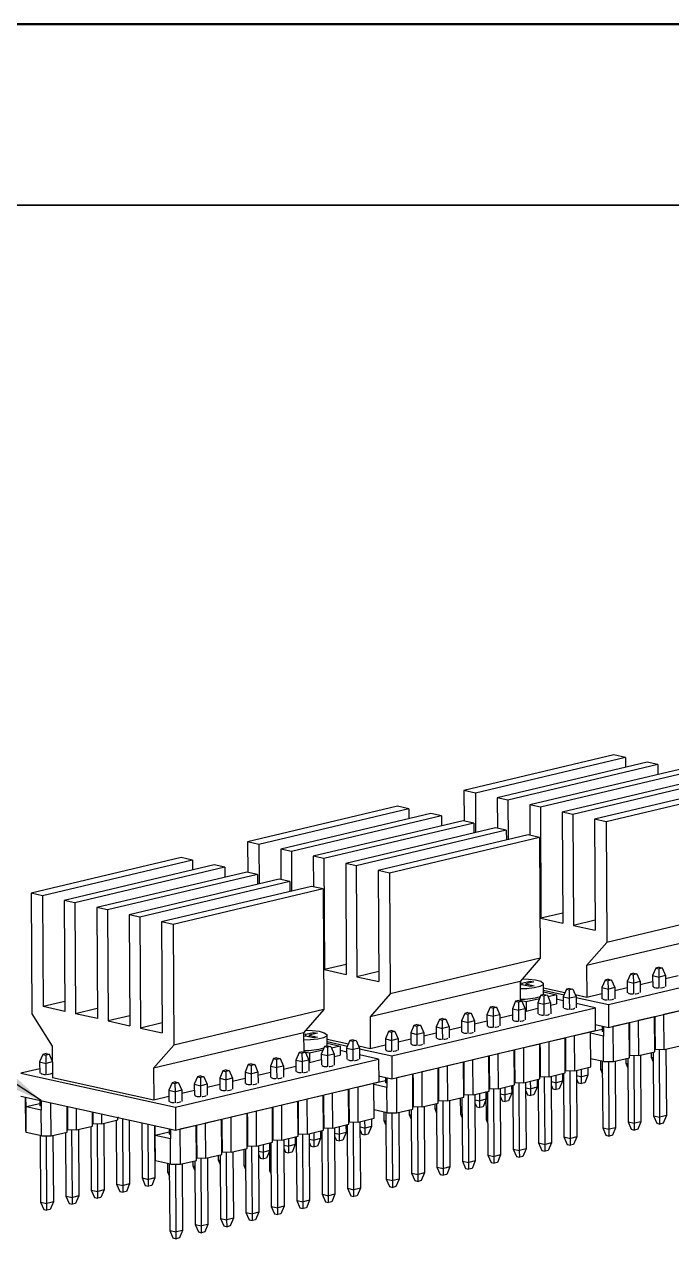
# Model space of a CAD drawing. Header units: millimetres. Extents: x 0 to 279, y 0 to 216.
# Drawn here: x 62.31 to 85.04, y 173.26 to 215.9 of the extents above; entities that cross this region are included whole.
import ezdxf

# ---------------------------------------------------------------- set-up
doc = ezdxf.new("R2010")
doc.units = ezdxf.units.MM
doc.layers.add('PAGE_BORDER', color=7, linetype='Continuous')
doc.layers.add('TITLE_BLOCK_BORDER', color=7, linetype='Continuous')
doc.dimstyles.new('SLDDIMSTYLE1', dxfattribs={"dimtxt": 0.18, "dimasz": 3.302, "dimexe": 0, "dimexo": 0.0625, "dimgap": 0, "dimtad": 0, "dimtih": 1, "dimtoh": 1, "dimdec": 0, "dimrnd": 1e-09, "dimzin": 0, "dimdsep": 46, "dimtxsty": 'Standard', "dimsah": 1, "dimcen": 0.09, "dimadec": 0, "dimazin": 0, "dimtfac": 3.302, "dimtdec": 0, "dimtofl": 0, "dimtmove": 0, "dimatfit": 3, "dimfxl": 1, "dimfrac": 2, "dimtolj": 1, "dimtzin": 0, "dimarcsym": 0})

msp = doc.modelspace()

# ---------------------------------------------------------------- linework, layer by layer
at = {"color": 7, "linetype": 'Continuous', "lineweight": 50}
msp.add_line((0, 215.9), (279.4, 215.9), dxfattribs=at)
at = {"color": 7, "linetype": 'Continuous', "lineweight": 25}
for p, q in [((83.012, 190.243), (77.747, 188.994)), ((83.412, 190.155), (83.012, 190.243)), ((83.412, 190.155), (78.148, 188.906)), ((84.178, 189.987), (78.913, 188.738)), ((84.552, 189.905), (79.287, 188.656)), ((83.412, 190.155), (83.414, 189.806)), ((84.552, 189.905), (84.178, 189.987)), ((84.552, 189.905), (84.554, 189.556)), ((85.317, 189.737), (80.053, 188.488)), ((85.691, 189.655), (80.427, 188.406)), ((86.457, 189.486), (81.192, 188.238)), ((86.831, 189.404), (81.566, 188.155)), ((77.747, 188.994), (77.753, 187.927)), ((78.148, 188.906), (77.747, 188.994)), ((78.148, 188.906), (78.156, 187.517)), ((87.596, 189.236), (82.332, 187.987)), ((87.997, 189.148), (82.732, 187.899)), ((78.913, 188.738), (78.919, 187.67)), ((79.287, 188.656), (78.913, 188.738)), ((79.287, 188.656), (79.295, 187.267)), ((80.053, 188.488), (80.059, 187.42)), ((80.427, 188.406), (80.053, 188.488)), ((75.413, 188.441), (70.148, 187.192)), ((75.814, 188.353), (70.549, 187.104)), ((76.579, 188.185), (71.314, 186.936)), ((76.953, 188.102), (71.688, 186.854)), ((75.814, 188.353), (75.413, 188.441)), ((75.814, 188.353), (75.816, 188.003)), ((76.953, 188.102), (76.579, 188.185)), ((76.953, 188.102), (76.955, 187.753)), ((80.427, 188.406), (80.449, 184.512)), ((81.192, 188.238), (81.215, 184.343)), ((81.566, 188.155), (81.192, 188.238)), ((81.566, 188.155), (81.589, 184.261)), ((77.719, 187.934), (72.454, 186.685)), ((78.093, 187.852), (72.828, 186.603)), ((78.858, 187.684), (73.594, 186.435)), ((78.093, 187.852), (77.719, 187.934)), ((78.093, 187.852), (78.095, 187.503)), ((79.232, 187.602), (78.858, 187.684)), ((82.732, 187.899), (82.332, 187.987)), ((82.332, 187.987), (82.354, 184.093)), ((82.732, 187.899), (82.757, 183.664)), ((79.232, 187.602), (73.967, 186.353)), ((79.998, 187.434), (74.733, 186.185)), ((80.398, 187.346), (75.134, 186.097)), ((79.232, 187.602), (79.234, 187.252)), ((80.398, 187.346), (79.998, 187.434)), ((80.398, 187.346), (80.423, 183.111)), ((70.148, 187.192), (70.154, 186.124)), ((70.549, 187.104), (70.148, 187.192)), ((70.549, 187.104), (70.557, 185.715)), ((71.314, 186.936), (71.321, 185.868)), ((71.688, 186.854), (71.314, 186.936)), ((71.688, 186.854), (71.696, 185.464)), ((67.814, 186.638), (62.55, 185.389)), ((68.215, 186.55), (62.95, 185.301)), ((68.98, 186.382), (63.716, 185.133)), ((68.215, 186.55), (67.814, 186.638)), ((68.215, 186.55), (68.217, 186.201)), ((69.354, 186.3), (68.98, 186.382)), ((72.454, 186.685), (72.46, 185.618)), ((72.828, 186.603), (72.454, 186.685)), ((72.828, 186.603), (72.85, 182.709)), ((73.594, 186.435), (73.616, 182.541)), ((73.967, 186.353), (73.594, 186.435)), ((73.967, 186.353), (73.99, 182.459)), ((69.354, 186.3), (64.09, 185.051)), ((70.12, 186.132), (64.855, 184.883)), ((70.494, 186.05), (65.229, 184.801)), ((69.354, 186.3), (69.356, 185.951)), ((70.494, 186.05), (70.12, 186.132)), ((70.494, 186.05), (70.496, 185.7)), ((75.134, 186.097), (74.733, 186.185)), ((74.733, 186.185), (74.755, 182.291)), ((75.134, 186.097), (75.158, 181.862)), ((71.259, 185.881), (65.995, 184.633)), ((71.633, 185.799), (66.369, 184.55)), ((72.399, 185.631), (67.134, 184.382)), ((72.8, 185.543), (67.535, 184.294)), ((71.633, 185.799), (71.259, 185.881)), ((71.633, 185.799), (71.635, 185.45)), ((72.8, 185.543), (72.399, 185.631)), ((72.8, 185.543), (72.824, 181.308)), ((62.55, 185.389), (62.574, 181.154)), ((62.95, 185.301), (62.55, 185.389)), ((62.95, 185.301), (62.973, 181.407)), ((63.716, 185.133), (63.738, 181.239)), ((64.09, 185.051), (63.716, 185.133)), ((64.09, 185.051), (64.112, 181.157)), ((64.855, 184.883), (64.878, 180.989)), ((65.229, 184.801), (64.855, 184.883)), ((65.229, 184.801), (65.252, 180.907)), ((81.213, 184.693), (80.449, 184.512)), ((88.021, 184.913), (82.757, 183.664)), ((65.995, 184.633), (66.017, 180.738)), ((66.369, 184.55), (65.995, 184.633)), ((66.369, 184.55), (66.391, 180.656)), ((67.535, 184.294), (67.134, 184.382)), ((67.134, 184.382), (67.157, 180.488)), ((67.535, 184.294), (67.559, 180.059)), ((80.449, 184.512), (81.215, 184.343)), ((82.352, 184.442), (81.589, 184.261)), ((81.589, 184.261), (82.354, 184.093)), ((87.315, 184.096), (82.05, 182.847)), ((82.757, 183.664), (82.05, 182.847)), ((80.423, 183.111), (75.158, 181.862)), ((80.423, 183.111), (79.716, 182.294)), ((82.814, 181.481), (89.946, 183.173)), ((73.614, 182.89), (72.85, 182.709)), ((72.85, 182.709), (73.616, 182.541)), ((74.753, 182.64), (73.99, 182.459)), ((82.05, 182.847), (82.057, 181.728)), ((83.589, 182.552), (83.478, 182.285)), ((83.702, 182.579), (83.589, 182.552)), ((83.589, 182.552), (83.703, 182.527)), ((83.702, 182.579), (83.816, 182.554)), ((83.816, 182.554), (83.703, 182.527)), ((83.706, 182.235), (83.703, 182.527)), ((83.816, 182.554), (83.93, 182.289)), ((84.481, 182.763), (84.369, 182.497)), ((84.593, 182.79), (84.481, 182.763)), ((84.481, 182.763), (84.595, 182.738)), ((84.593, 182.79), (84.707, 182.765)), ((84.707, 182.765), (84.595, 182.738)), ((84.597, 182.447), (84.595, 182.738)), ((84.707, 182.765), (84.822, 182.5)), ((73.99, 182.459), (74.755, 182.291)), ((79.716, 182.294), (74.451, 181.045)), ((79.716, 182.294), (79.72, 181.611)), ((79.716, 182.251), (79.778, 182.237)), ((79.78, 182.176), (79.717, 182.161)), ((79.778, 182.237), (80.067, 182.306)), ((79.778, 182.237), (79.778, 182.175)), ((80.074, 182.111), (79.78, 182.176)), ((80.203, 182.276), (79.913, 182.207)), ((79.913, 182.207), (80.207, 182.143)), ((79.913, 182.207), (79.914, 182.146)), ((80.067, 182.306), (80.203, 182.276)), ((80.067, 182.306), (80.068, 182.244)), ((80.207, 182.143), (80.074, 182.111)), ((80.543, 181.852), (80.541, 182.211)), ((82.698, 182.34), (82.586, 182.074)), ((82.81, 182.367), (82.698, 182.34)), ((82.698, 182.34), (82.812, 182.315)), ((82.81, 182.367), (82.924, 182.342)), ((82.924, 182.342), (82.812, 182.315)), ((82.814, 182.024), (82.812, 182.315)), ((82.819, 180.677), (89.951, 182.369)), ((82.924, 182.342), (83.039, 182.077)), ((83.478, 182.285), (83.706, 182.235)), ((83.478, 182.285), (83.48, 181.894)), ((83.93, 182.289), (83.706, 182.235)), ((83.708, 181.844), (83.706, 182.235)), ((83.93, 182.289), (83.932, 181.898)), ((84.37, 182.277), (83.931, 182.172)), ((84.369, 182.497), (84.597, 182.447)), ((84.369, 182.497), (84.371, 182.106)), ((84.822, 182.5), (84.597, 182.447)), ((84.599, 182.056), (84.597, 182.447)), ((84.822, 182.5), (84.824, 182.109)), ((85.262, 182.488), (84.822, 182.384)), ((75.158, 181.862), (74.451, 181.045)), ((80.397, 181.684), (79.924, 181.572)), ((80.448, 181.807), (80.336, 181.54)), ((80.56, 181.833), (80.448, 181.807)), ((80.448, 181.807), (80.562, 181.782)), ((80.535, 181.827), (80.543, 181.852)), ((81.288, 181.896), (80.541, 182.061)), ((80.542, 181.98), (81.258, 181.823)), ((80.542, 181.925), (80.994, 181.826)), ((80.56, 181.833), (80.674, 181.808)), ((80.674, 181.808), (80.562, 181.782)), ((80.564, 181.49), (80.562, 181.782)), ((80.674, 181.808), (80.789, 181.543)), ((80.994, 181.826), (80.697, 181.755)), ((80.994, 181.826), (80.996, 181.504)), ((81.229, 181.616), (80.995, 181.667)), ((81.34, 182.018), (81.228, 181.752)), ((81.228, 181.752), (81.456, 181.702)), ((81.228, 181.752), (81.23, 181.361)), ((81.452, 182.045), (81.34, 182.018)), ((81.34, 182.018), (81.453, 181.993)), ((81.452, 182.045), (81.566, 182.02)), ((81.566, 182.02), (81.453, 181.993)), ((81.456, 181.702), (81.453, 181.993)), ((81.68, 181.755), (81.456, 181.702)), ((81.458, 181.311), (81.456, 181.702)), ((81.566, 182.02), (81.68, 181.755)), ((82.057, 181.728), (81.654, 181.816)), ((81.68, 181.755), (81.683, 181.364)), ((81.681, 181.73), (82.814, 181.481)), ((82.587, 181.854), (82.057, 181.728)), ((82.586, 182.074), (82.814, 182.024)), ((82.586, 182.074), (82.588, 181.683)), ((83.039, 182.077), (82.814, 182.024)), ((82.816, 181.633), (82.814, 182.024)), ((83.039, 182.077), (83.041, 181.686)), ((83.479, 182.065), (83.039, 181.961)), ((63.736, 181.588), (62.973, 181.407)), ((63.738, 181.239), (62.973, 181.407)), ((64.876, 181.338), (64.112, 181.157)), ((72.824, 181.308), (67.559, 180.059)), ((72.824, 181.308), (72.117, 180.491)), ((75.215, 179.679), (82.347, 181.37)), ((78.665, 181.384), (78.553, 181.117)), ((78.777, 181.41), (78.665, 181.384)), ((78.665, 181.384), (78.779, 181.359)), ((78.777, 181.41), (78.891, 181.385)), ((78.891, 181.385), (78.779, 181.359)), ((78.781, 181.067), (78.779, 181.359)), ((78.891, 181.385), (79.006, 181.121)), ((79.557, 181.595), (79.445, 181.329)), ((79.445, 181.329), (79.673, 181.279)), ((79.445, 181.329), (79.447, 180.938)), ((79.669, 181.622), (79.557, 181.595)), ((79.557, 181.595), (79.67, 181.57)), ((79.669, 181.622), (79.783, 181.597)), ((79.783, 181.597), (79.67, 181.57)), ((79.673, 181.279), (79.67, 181.57)), ((79.897, 181.332), (79.673, 181.279)), ((79.675, 180.888), (79.673, 181.279)), ((79.924, 181.572), (79.72, 181.617)), ((79.783, 181.597), (79.897, 181.332)), ((79.897, 181.332), (79.9, 180.941)), ((79.898, 181.257), (79.926, 181.251)), ((79.924, 181.572), (79.926, 181.251)), ((79.926, 181.251), (80.338, 181.348)), ((80.336, 181.54), (80.564, 181.49)), ((80.336, 181.54), (80.339, 181.149)), ((80.789, 181.543), (80.564, 181.49)), ((80.567, 181.099), (80.564, 181.49)), ((80.789, 181.543), (80.791, 181.153)), ((80.789, 181.455), (80.996, 181.504)), ((82.347, 181.37), (81.682, 181.517)), ((82.347, 181.37), (82.352, 180.567)), ((82.814, 181.481), (82.819, 180.677)), ((84.767, 181.139), (85.328, 181.273)), ((62.574, 181.154), (63.292, 180.024)), ((64.878, 180.989), (64.112, 181.157)), ((66.015, 181.088), (65.252, 180.907)), ((65.252, 180.907), (66.017, 180.738)), ((67.155, 180.837), (66.391, 180.656)), ((74.451, 181.045), (74.458, 179.925)), ((76.882, 180.961), (76.77, 180.694)), ((76.994, 180.988), (76.882, 180.961)), ((76.882, 180.961), (76.996, 180.936)), ((76.994, 180.988), (77.108, 180.962)), ((77.108, 180.962), (76.996, 180.936)), ((76.998, 180.644), (76.996, 180.936)), ((77.108, 180.962), (77.223, 180.698)), ((77.774, 181.172), (77.662, 180.906)), ((77.662, 180.906), (77.89, 180.856)), ((77.662, 180.906), (77.664, 180.515)), ((77.886, 181.199), (77.774, 181.172)), ((77.774, 181.172), (77.888, 181.147)), ((77.886, 181.199), (78, 181.174)), ((78, 181.174), (77.888, 181.147)), ((77.89, 180.856), (77.888, 181.147)), ((78.114, 180.909), (77.89, 180.856)), ((77.892, 180.465), (77.89, 180.856)), ((78, 181.174), (78.114, 180.909)), ((78.114, 180.909), (78.117, 180.518)), ((78.555, 180.897), (78.115, 180.793)), ((78.553, 181.117), (78.781, 181.067)), ((78.553, 181.117), (78.556, 180.726)), ((79.006, 181.121), (78.781, 181.067)), ((78.784, 180.676), (78.781, 181.067)), ((79.006, 181.121), (79.008, 180.73)), ((79.446, 181.108), (79.007, 181.004)), ((82.984, 180.717), (83.545, 180.85)), ((83.552, 179.613), (83.545, 180.85)), ((83.569, 180.596), (83.568, 180.855)), ((83.875, 180.928), (84.437, 181.061)), ((83.882, 179.692), (83.875, 180.928)), ((84.444, 179.825), (84.437, 181.061)), ((84.46, 180.944), (84.437, 180.948)), ((84.438, 180.802), (84.461, 180.807)), ((84.461, 180.807), (84.459, 181.067)), ((84.466, 179.911), (84.461, 180.807)), ((84.774, 179.903), (84.767, 181.139)), ((66.391, 180.656), (67.157, 180.488)), ((72.117, 180.491), (66.853, 179.242)), ((72.117, 180.491), (72.121, 179.808)), ((72.118, 180.448), (72.179, 180.435)), ((72.179, 180.435), (72.469, 180.503)), ((72.179, 180.435), (72.179, 180.373)), ((72.604, 180.474), (72.315, 180.405)), ((72.315, 180.405), (72.609, 180.34)), ((72.315, 180.405), (72.315, 180.344)), ((72.469, 180.503), (72.604, 180.474)), ((72.469, 180.503), (72.469, 180.442)), ((72.944, 180.05), (72.942, 180.408)), ((75.099, 180.538), (74.987, 180.271)), ((75.211, 180.565), (75.099, 180.538)), ((75.099, 180.538), (75.213, 180.513)), ((75.211, 180.565), (75.325, 180.54)), ((75.325, 180.54), (75.213, 180.513)), ((75.215, 180.221), (75.213, 180.513)), ((75.22, 178.875), (82.352, 180.567)), ((75.325, 180.54), (75.44, 180.275)), ((75.991, 180.749), (75.879, 180.483)), ((75.879, 180.483), (76.107, 180.433)), ((75.879, 180.483), (75.881, 180.092)), ((76.103, 180.776), (75.991, 180.749)), ((75.991, 180.749), (76.105, 180.724)), ((76.103, 180.776), (76.217, 180.751)), ((76.217, 180.751), (76.105, 180.724)), ((76.107, 180.433), (76.105, 180.724)), ((76.332, 180.486), (76.107, 180.433)), ((76.109, 180.042), (76.107, 180.433)), ((76.217, 180.751), (76.332, 180.486)), ((76.332, 180.486), (76.334, 180.095)), ((76.772, 180.474), (76.332, 180.37)), ((76.77, 180.694), (76.998, 180.644)), ((76.77, 180.694), (76.773, 180.303)), ((77.223, 180.698), (76.998, 180.644)), ((77.001, 180.253), (76.998, 180.644)), ((77.223, 180.698), (77.225, 180.307)), ((77.663, 180.685), (77.224, 180.581)), ((81.625, 180.394), (82.187, 180.528)), ((81.633, 179.158), (81.625, 180.394)), ((82.595, 180.608), (82.187, 180.512)), ((82.194, 179.291), (82.187, 180.528)), ((82.643, 180.376), (82.187, 180.476)), ((82.351, 180.78), (82.819, 180.677)), ((82.594, 180.727), (82.595, 180.539)), ((82.642, 180.528), (82.595, 180.539)), ((82.641, 180.717), (82.643, 180.376)), ((82.648, 179.48), (82.643, 180.376)), ((82.991, 179.48), (82.984, 180.717)), ((83.568, 180.732), (83.546, 180.737)), ((83.547, 180.59), (83.569, 180.596)), ((83.574, 179.7), (83.569, 180.596)), ((63.292, 180.024), (63.298, 178.905)), ((67.559, 180.059), (66.853, 179.242)), ((72.181, 180.373), (72.118, 180.358)), ((72.475, 180.309), (72.181, 180.373)), ((72.609, 180.34), (72.475, 180.309)), ((72.849, 180.004), (72.738, 179.738)), ((72.962, 180.031), (72.849, 180.004)), ((72.849, 180.004), (72.963, 179.979)), ((72.936, 180.025), (72.944, 180.05)), ((73.69, 180.094), (72.943, 180.258)), ((72.943, 180.178), (73.659, 180.02)), ((72.944, 180.122), (73.395, 180.023)), ((72.962, 180.031), (73.076, 180.006)), ((73.076, 180.006), (72.963, 179.979)), ((72.966, 179.688), (72.963, 179.979)), ((73.076, 180.006), (73.19, 179.741)), ((73.395, 180.023), (73.099, 179.953)), ((73.395, 180.023), (73.397, 179.702)), ((73.741, 180.216), (73.629, 179.949)), ((73.629, 179.949), (73.857, 179.899)), ((73.629, 179.949), (73.631, 179.558)), ((73.853, 180.242), (73.741, 180.216)), ((73.741, 180.216), (73.855, 180.191)), ((73.853, 180.242), (73.967, 180.217)), ((73.967, 180.217), (73.855, 180.191)), ((73.857, 179.899), (73.855, 180.191)), ((74.082, 179.952), (73.857, 179.899)), ((73.967, 180.217), (74.082, 179.952)), ((74.458, 179.925), (74.055, 180.014)), ((74.082, 179.952), (74.084, 179.561)), ((74.989, 180.051), (74.458, 179.925)), ((74.987, 180.271), (75.215, 180.221)), ((74.987, 180.271), (74.99, 179.88)), ((75.44, 180.275), (75.215, 180.221)), ((75.218, 179.83), (75.215, 180.221)), ((75.44, 180.275), (75.442, 179.884)), ((75.88, 180.263), (75.441, 180.158)), ((79.842, 179.971), (80.404, 180.105)), ((79.85, 178.735), (79.842, 179.971)), ((80.411, 178.868), (80.404, 180.105)), ((80.427, 179.987), (80.405, 179.992)), ((80.428, 179.85), (80.426, 180.11)), ((80.734, 180.183), (81.295, 180.316)), ((80.741, 178.946), (80.734, 180.183)), ((81.303, 179.08), (81.295, 180.316)), ((81.319, 180.198), (81.296, 180.203)), ((81.297, 180.057), (81.319, 180.062)), ((81.319, 180.062), (81.318, 180.321)), ((81.325, 179.166), (81.319, 180.062)), ((84.774, 179.903), (85.335, 180.036)), ((62.964, 179.732), (62.852, 179.466)), ((63.076, 179.759), (62.964, 179.732)), ((62.964, 179.732), (63.078, 179.707)), ((63.076, 179.759), (63.19, 179.734)), ((63.19, 179.734), (63.078, 179.707)), ((63.08, 179.415), (63.078, 179.707)), ((63.19, 179.734), (63.295, 179.491)), ((67.617, 177.876), (74.749, 179.568)), ((71.066, 179.581), (70.955, 179.315)), ((71.179, 179.608), (71.066, 179.581)), ((71.066, 179.581), (71.18, 179.556)), ((71.179, 179.608), (71.293, 179.583)), ((71.293, 179.583), (71.18, 179.556)), ((71.183, 179.265), (71.18, 179.556)), ((71.293, 179.583), (71.407, 179.318)), ((71.958, 179.793), (71.846, 179.526)), ((71.846, 179.526), (72.074, 179.476)), ((71.846, 179.526), (71.848, 179.135)), ((72.07, 179.819), (71.958, 179.793)), ((71.958, 179.793), (72.072, 179.768)), ((72.07, 179.819), (72.184, 179.794)), ((72.184, 179.794), (72.072, 179.768)), ((72.074, 179.476), (72.072, 179.768)), ((72.299, 179.529), (72.074, 179.476)), ((72.325, 179.769), (72.121, 179.814)), ((72.184, 179.794), (72.299, 179.529)), ((72.299, 179.529), (72.301, 179.139)), ((72.798, 179.882), (72.325, 179.769)), ((72.325, 179.769), (72.327, 179.448)), ((72.327, 179.448), (72.739, 179.546)), ((72.738, 179.738), (72.966, 179.688)), ((72.738, 179.738), (72.74, 179.347)), ((73.19, 179.741), (72.966, 179.688)), ((72.968, 179.297), (72.966, 179.688)), ((73.19, 179.741), (73.192, 179.35)), ((73.191, 179.653), (73.397, 179.702)), ((73.63, 179.814), (73.396, 179.865)), ((73.859, 179.508), (73.857, 179.899)), ((74.082, 179.928), (75.215, 179.679)), ((74.749, 179.568), (74.083, 179.714)), ((74.749, 179.568), (74.753, 178.764)), ((75.215, 179.679), (75.22, 178.875)), ((78.059, 179.548), (78.621, 179.682)), ((78.067, 178.312), (78.059, 179.548)), ((78.628, 178.445), (78.621, 179.682)), ((78.644, 179.564), (78.622, 179.569)), ((78.645, 179.427), (78.643, 179.687)), ((78.951, 179.76), (79.512, 179.893)), ((78.958, 178.523), (78.951, 179.76)), ((79.52, 178.657), (79.512, 179.893)), ((79.536, 179.775), (79.513, 179.78)), ((79.514, 179.634), (79.536, 179.639)), ((79.536, 179.639), (79.535, 179.898)), ((79.542, 178.743), (79.536, 179.639)), ((80.405, 179.845), (80.428, 179.85)), ((80.433, 178.955), (80.428, 179.85)), ((82.648, 179.48), (82.192, 179.58)), ((82.991, 179.48), (83.552, 179.613)), ((83.426, 179.583), (83.427, 179.419)), ((83.493, 179.599), (83.506, 177.365)), ((83.574, 179.7), (83.552, 179.695)), ((83.574, 179.7), (83.882, 179.692)), ((83.734, 177.315), (83.72, 179.696)), ((83.882, 179.692), (84.444, 179.825)), ((83.945, 179.707), (83.959, 177.368)), ((84.317, 179.795), (84.318, 179.63)), ((84.318, 179.63), (84.386, 179.616)), ((84.318, 179.63), (84.387, 179.473)), ((84.385, 179.811), (84.398, 177.576)), ((84.466, 179.911), (84.443, 179.906)), ((84.466, 179.911), (84.774, 179.903)), ((84.625, 177.526), (84.612, 179.907)), ((84.837, 179.918), (84.85, 177.58)), ((62.853, 179.226), (62.19, 179.068)), ((62.852, 179.466), (63.08, 179.415)), ((62.852, 179.466), (62.854, 179.075)), ((63.295, 179.466), (63.08, 179.415)), ((63.082, 179.024), (63.08, 179.415)), ((66.853, 179.242), (66.859, 178.123)), ((69.283, 179.158), (69.172, 178.892)), ((69.396, 179.185), (69.283, 179.158)), ((69.283, 179.158), (69.397, 179.133)), ((69.396, 179.185), (69.51, 179.16)), ((69.51, 179.16), (69.397, 179.133)), ((69.4, 178.842), (69.397, 179.133)), ((69.51, 179.16), (69.624, 178.895)), ((70.175, 179.37), (70.063, 179.103)), ((70.063, 179.103), (70.291, 179.053)), ((70.063, 179.103), (70.066, 178.712)), ((70.287, 179.396), (70.175, 179.37)), ((70.175, 179.37), (70.289, 179.345)), ((70.287, 179.396), (70.401, 179.371)), ((70.401, 179.371), (70.289, 179.345)), ((70.291, 179.053), (70.289, 179.345)), ((70.516, 179.107), (70.291, 179.053)), ((70.401, 179.371), (70.516, 179.107)), ((70.516, 179.107), (70.518, 178.716)), ((70.956, 179.094), (70.516, 178.99)), ((70.955, 179.315), (71.183, 179.265)), ((70.955, 179.315), (70.957, 178.924)), ((71.407, 179.318), (71.183, 179.265)), ((71.185, 178.874), (71.183, 179.265)), ((71.407, 179.318), (71.41, 178.927)), ((71.847, 179.306), (71.408, 179.202)), ((72.076, 179.085), (72.074, 179.476)), ((72.299, 179.454), (72.327, 179.448)), ((76.276, 179.125), (76.838, 179.259)), ((76.284, 177.889), (76.276, 179.125)), ((76.845, 178.022), (76.838, 179.259)), ((76.861, 179.141), (76.839, 179.146)), ((76.862, 179.005), (76.861, 179.264)), ((77.168, 179.337), (77.73, 179.47)), ((77.175, 178.101), (77.168, 179.337)), ((77.737, 178.234), (77.73, 179.47)), ((77.753, 179.352), (77.73, 179.357)), ((77.731, 179.211), (77.753, 179.216)), ((77.753, 179.216), (77.752, 179.475)), ((77.759, 178.32), (77.753, 179.216)), ((78.623, 179.422), (78.645, 179.427)), ((78.65, 178.532), (78.645, 179.427)), ((81.325, 179.166), (81.302, 179.161)), ((81.325, 179.166), (81.633, 179.158)), ((81.484, 176.781), (81.47, 179.162)), ((81.633, 179.158), (82.194, 179.291)), ((81.695, 179.173), (81.709, 176.834)), ((81.872, 178.946), (81.87, 179.214)), ((82.095, 179.268), (82.096, 178.999)), ((82.534, 179.505), (82.535, 179.207)), ((82.535, 179.207), (82.603, 179.193)), ((82.535, 179.207), (82.604, 179.05)), ((82.601, 179.49), (82.615, 177.153)), ((82.648, 179.48), (82.991, 179.48)), ((82.842, 177.103), (82.829, 179.48)), ((83.054, 179.495), (83.067, 177.157)), ((83.427, 179.419), (83.494, 179.404)), ((83.427, 179.419), (83.495, 179.261)), ((62.19, 179.068), (67.617, 177.876)), ((66.859, 178.123), (63.298, 178.905)), ((67.5, 178.735), (67.389, 178.469)), ((67.613, 178.762), (67.5, 178.735)), ((67.5, 178.735), (67.614, 178.71)), ((67.613, 178.762), (67.727, 178.737)), ((67.727, 178.737), (67.614, 178.71)), ((67.617, 178.419), (67.614, 178.71)), ((67.621, 177.072), (74.753, 178.764)), ((67.727, 178.737), (67.841, 178.472)), ((68.392, 178.947), (68.28, 178.68)), ((68.28, 178.68), (68.508, 178.63)), ((68.28, 178.68), (68.283, 178.289)), ((68.504, 178.973), (68.392, 178.947)), ((68.392, 178.947), (68.506, 178.922)), ((68.504, 178.973), (68.618, 178.948)), ((68.618, 178.948), (68.506, 178.922)), ((68.508, 178.63), (68.506, 178.922)), ((68.733, 178.684), (68.508, 178.63)), ((68.618, 178.948), (68.733, 178.684)), ((68.733, 178.684), (68.735, 178.293)), ((69.173, 178.671), (68.733, 178.567)), ((69.172, 178.892), (69.4, 178.842)), ((69.172, 178.892), (69.174, 178.501)), ((69.624, 178.895), (69.4, 178.842)), ((69.402, 178.451), (69.4, 178.842)), ((69.624, 178.895), (69.627, 178.504)), ((70.065, 178.883), (69.625, 178.779)), ((70.293, 178.662), (70.291, 179.053)), ((74.027, 178.592), (74.588, 178.725)), ((74.996, 178.806), (74.588, 178.709)), ((74.595, 177.489), (74.588, 178.725)), ((75.044, 178.573), (74.589, 178.673)), ((74.752, 178.978), (75.22, 178.875)), ((74.995, 178.924), (74.996, 178.736)), ((75.043, 178.726), (74.996, 178.736)), ((75.042, 178.914), (75.044, 178.573)), ((75.385, 178.914), (75.947, 179.047)), ((75.392, 177.678), (75.385, 178.914)), ((75.954, 177.811), (75.947, 179.047)), ((75.97, 178.93), (75.947, 178.934)), ((75.948, 178.788), (75.971, 178.793)), ((75.971, 178.793), (75.969, 179.053)), ((75.976, 177.897), (75.971, 178.793)), ((76.84, 178.999), (76.862, 179.005)), ((76.867, 178.109), (76.862, 179.005)), ((79.542, 178.743), (79.519, 178.738)), ((79.542, 178.743), (79.85, 178.735)), ((79.701, 176.358), (79.687, 178.739)), ((79.85, 178.735), (80.411, 178.868)), ((79.912, 178.75), (79.926, 176.412)), ((80.089, 178.523), (80.087, 178.791)), ((80.312, 178.845), (80.313, 178.576)), ((80.352, 178.854), (80.365, 176.62)), ((80.433, 178.955), (80.411, 178.949)), ((80.433, 178.955), (80.741, 178.946)), ((80.593, 176.57), (80.579, 178.951)), ((80.741, 178.946), (81.303, 179.08)), ((80.804, 178.961), (80.817, 176.623)), ((80.805, 178.773), (80.98, 178.734)), ((80.98, 178.734), (80.979, 179.003)), ((81.205, 178.788), (80.98, 178.734)), ((80.981, 178.495), (80.98, 178.734)), ((81.205, 178.788), (81.093, 178.521)), ((81.203, 179.056), (81.205, 178.788)), ((81.243, 179.066), (81.256, 176.831)), ((81.696, 178.984), (81.872, 178.946)), ((81.697, 178.873), (81.758, 178.731)), ((81.758, 178.731), (81.872, 178.706)), ((82.096, 178.999), (81.872, 178.946)), ((81.872, 178.706), (81.872, 178.946)), ((81.985, 178.733), (81.872, 178.706)), ((82.096, 178.999), (81.985, 178.733)), ((62.194, 178.265), (67.621, 177.072)), ((67.39, 178.249), (66.859, 178.123)), ((67.389, 178.469), (67.617, 178.419)), ((67.389, 178.469), (67.391, 178.078)), ((67.841, 178.472), (67.617, 178.419)), ((67.619, 178.028), (67.617, 178.419)), ((67.841, 178.472), (67.844, 178.081)), ((68.282, 178.46), (67.842, 178.356)), ((68.51, 178.239), (68.508, 178.63)), ((72.244, 178.169), (72.805, 178.302)), ((72.812, 177.066), (72.805, 178.302)), ((72.829, 178.048), (72.828, 178.307)), ((73.135, 178.38), (73.697, 178.514)), ((73.142, 177.144), (73.135, 178.38)), ((73.704, 177.277), (73.697, 178.514)), ((73.72, 178.396), (73.697, 178.401)), ((73.698, 178.254), (73.721, 178.259)), ((73.721, 178.259), (73.719, 178.519)), ((73.726, 177.364), (73.721, 178.259)), ((74.034, 177.355), (74.027, 178.592)), ((75.049, 177.678), (75.044, 178.573)), ((77.759, 178.32), (77.736, 178.315)), ((77.759, 178.32), (78.067, 178.312)), ((77.918, 175.935), (77.904, 178.316)), ((78.067, 178.312), (78.628, 178.445)), ((78.129, 178.327), (78.143, 175.989)), ((78.306, 178.1), (78.304, 178.368)), ((78.529, 178.422), (78.53, 178.153)), ((78.536, 177.429), (78.53, 178.422)), ((78.569, 178.431), (78.582, 176.197)), ((78.65, 178.532), (78.628, 178.526)), ((78.65, 178.532), (78.958, 178.523)), ((78.81, 176.147), (78.796, 178.528)), ((78.958, 178.523), (79.52, 178.657)), ((79.021, 178.538), (79.034, 176.2)), ((79.022, 178.35), (79.197, 178.311)), ((79.197, 178.311), (79.196, 178.58)), ((79.422, 178.365), (79.197, 178.311)), ((79.198, 178.072), (79.197, 178.311)), ((79.422, 178.365), (79.31, 178.098)), ((79.42, 178.633), (79.422, 178.365)), ((79.46, 178.643), (79.473, 176.408)), ((79.913, 178.561), (80.089, 178.523)), ((79.914, 178.45), (79.976, 178.308)), ((79.976, 178.308), (80.089, 178.283)), ((80.313, 178.576), (80.089, 178.523)), ((80.089, 178.283), (80.089, 178.523)), ((80.202, 178.31), (80.089, 178.283)), ((80.313, 178.576), (80.202, 178.31)), ((80.806, 178.662), (80.867, 178.52)), ((80.867, 178.52), (80.981, 178.495)), ((81.093, 178.521), (80.981, 178.495)), ((62.366, 177.067), (62.36, 178.228)), ((62.374, 177.885), (62.372, 178.225)), ((62.861, 178), (62.374, 177.885)), ((62.909, 177.767), (62.374, 177.885)), ((62.38, 176.989), (62.374, 177.885)), ((62.86, 178.118), (62.861, 177.93)), ((62.908, 177.92), (62.861, 177.93)), ((62.907, 178.108), (62.909, 177.767)), ((63.257, 176.872), (63.25, 178.033)), ((63.818, 177.005), (63.813, 177.909)), ((63.84, 177.091), (63.836, 177.904)), ((64.148, 177.083), (64.144, 177.836)), ((67.617, 177.876), (67.621, 177.072)), ((70.461, 177.746), (71.022, 177.879)), ((71.029, 176.643), (71.022, 177.879)), ((71.046, 177.625), (71.045, 177.884)), ((71.352, 177.957), (71.914, 178.091)), ((71.359, 176.721), (71.352, 177.957)), ((71.921, 176.854), (71.914, 178.091)), ((71.937, 177.973), (71.914, 177.978)), ((71.915, 177.831), (71.938, 177.836)), ((71.938, 177.836), (71.936, 178.096)), ((71.943, 176.941), (71.938, 177.836)), ((72.251, 176.932), (72.244, 178.169)), ((72.828, 178.184), (72.806, 178.189)), ((72.807, 178.043), (72.829, 178.048)), ((72.834, 177.152), (72.829, 178.048)), ((75.976, 177.897), (75.953, 177.892)), ((75.976, 177.897), (76.284, 177.889)), ((76.135, 175.512), (76.122, 177.893)), ((76.284, 177.889), (76.845, 178.022)), ((76.346, 177.904), (76.36, 175.566)), ((76.719, 177.992), (76.72, 177.828)), ((76.72, 177.828), (76.787, 177.813)), ((76.72, 177.828), (76.788, 177.67)), ((76.786, 178.008), (76.799, 175.774)), ((76.867, 178.109), (76.845, 178.104)), ((76.867, 178.109), (77.175, 178.101)), ((77.027, 175.724), (77.013, 178.105)), ((77.175, 178.101), (77.737, 178.234)), ((77.238, 178.115), (77.251, 175.777)), ((77.631, 177.628), (77.628, 178.208)), ((77.677, 178.22), (77.69, 175.985)), ((78.13, 178.139), (78.306, 178.1)), ((78.131, 178.027), (78.193, 177.885)), ((78.193, 177.885), (78.306, 177.86)), ((78.53, 178.153), (78.306, 178.1)), ((78.306, 177.86), (78.306, 178.1)), ((78.419, 177.887), (78.306, 177.86)), ((78.53, 178.153), (78.419, 177.887)), ((79.023, 178.239), (79.084, 178.097)), ((79.084, 178.097), (79.198, 178.072)), ((79.31, 178.098), (79.198, 178.072)), ((62.914, 176.872), (62.909, 177.767)), ((64.71, 177.216), (64.707, 177.713)), ((64.732, 177.303), (64.729, 177.708)), ((65.04, 177.295), (65.038, 177.64)), ((65.04, 177.295), (65.601, 177.428)), ((65.542, 177.414), (65.555, 175.179)), ((65.601, 177.428), (65.601, 177.516)), ((65.616, 177.513), (65.601, 177.509)), ((65.783, 175.129), (65.769, 177.479)), ((65.994, 177.43), (66.007, 175.183)), ((68.678, 177.323), (69.239, 177.456)), ((69.246, 176.22), (69.239, 177.456)), ((69.263, 177.202), (69.262, 177.461)), ((69.569, 177.534), (70.131, 177.668)), ((69.576, 176.298), (69.569, 177.534)), ((70.138, 176.431), (70.131, 177.668)), ((70.154, 177.55), (70.131, 177.555)), ((70.132, 177.408), (70.155, 177.413)), ((70.155, 177.413), (70.153, 177.673)), ((70.16, 176.518), (70.155, 177.413)), ((70.468, 176.509), (70.461, 177.746)), ((71.045, 177.761), (71.023, 177.766)), ((71.024, 177.62), (71.046, 177.625)), ((71.051, 176.729), (71.046, 177.625)), ((74.034, 177.355), (74.595, 177.489)), ((74.273, 177.143), (74.271, 177.412)), ((74.496, 177.465), (74.498, 177.197)), ((75.049, 177.678), (74.594, 177.778)), ((74.935, 177.703), (74.937, 177.405)), ((74.937, 177.405), (75.004, 177.39)), ((74.937, 177.405), (75.005, 177.247)), ((75.002, 177.688), (75.016, 175.351)), ((75.049, 177.678), (75.392, 177.678)), ((75.244, 175.301), (75.23, 177.678)), ((75.392, 177.678), (75.954, 177.811)), ((75.455, 177.692), (75.468, 175.354)), ((75.827, 177.781), (75.828, 177.616)), ((75.828, 177.616), (75.896, 177.602)), ((75.828, 177.616), (75.896, 177.459)), ((75.894, 177.797), (75.907, 175.562)), ((77.631, 177.628), (77.681, 177.617)), ((77.682, 177.511), (77.631, 177.628)), ((78.536, 177.429), (78.575, 177.42)), ((78.575, 177.338), (78.536, 177.429)), ((84.398, 177.576), (84.625, 177.526)), ((84.398, 177.576), (84.512, 177.312)), ((84.85, 177.58), (84.625, 177.526)), ((84.626, 177.286), (84.625, 177.526)), ((84.85, 177.58), (84.738, 177.313)), ((62.38, 176.989), (62.366, 177.067)), ((62.914, 176.872), (62.38, 176.989)), ((63.257, 176.872), (63.818, 177.005)), ((63.759, 176.991), (63.772, 174.756)), ((63.84, 177.091), (63.818, 177.086)), ((63.84, 177.091), (64.148, 177.083)), ((64, 174.706), (63.986, 177.088)), ((64.148, 177.083), (64.71, 177.216)), ((64.211, 177.098), (64.224, 174.76)), ((64.651, 177.202), (64.663, 174.968)), ((64.732, 177.303), (64.709, 177.298)), ((64.732, 177.303), (65.04, 177.295)), ((64.891, 174.918), (64.878, 177.299)), ((65.102, 177.31), (65.116, 174.971)), ((66.435, 177.333), (66.446, 175.391)), ((66.674, 175.341), (66.663, 177.283)), ((66.888, 177.233), (66.899, 175.394)), ((66.903, 176.071), (66.896, 177.232)), ((66.911, 176.888), (66.909, 177.229)), ((67.397, 177.003), (66.911, 176.888)), ((67.397, 177.122), (67.398, 176.934)), ((67.443, 177.111), (67.445, 176.771)), ((67.786, 177.111), (68.348, 177.245)), ((67.793, 175.875), (67.786, 177.111)), ((68.355, 176.008), (68.348, 177.245)), ((68.371, 177.127), (68.348, 177.132)), ((68.349, 176.985), (68.372, 176.991)), ((68.372, 176.991), (68.37, 177.25)), ((68.377, 176.095), (68.372, 176.991)), ((68.685, 176.087), (68.678, 177.323)), ((69.263, 177.338), (69.24, 177.343)), ((69.241, 177.197), (69.263, 177.202)), ((69.268, 176.306), (69.263, 177.202)), ((72.251, 176.932), (72.812, 177.066)), ((72.49, 176.72), (72.488, 176.989)), ((72.713, 177.042), (72.715, 176.774)), ((72.753, 177.052), (72.766, 174.817)), ((72.834, 177.152), (72.812, 177.147)), ((72.834, 177.152), (73.142, 177.144)), ((72.994, 174.767), (72.98, 177.148)), ((73.142, 177.144), (73.704, 177.277)), ((73.205, 177.159), (73.219, 174.82)), ((73.206, 176.97), (73.382, 176.932)), ((73.382, 176.932), (73.38, 177.2)), ((73.606, 176.985), (73.382, 176.932)), ((73.606, 176.985), (73.495, 176.719)), ((73.605, 177.254), (73.606, 176.985)), ((73.645, 177.263), (73.658, 175.029)), ((73.726, 177.364), (73.703, 177.358)), ((73.726, 177.364), (74.034, 177.355)), ((73.885, 174.979), (73.872, 177.36)), ((74.097, 177.37), (74.11, 175.032)), ((74.098, 177.182), (74.273, 177.143)), ((74.098, 177.07), (74.16, 176.929)), ((74.498, 177.197), (74.273, 177.143)), ((74.274, 176.904), (74.273, 177.143)), ((74.498, 177.197), (74.386, 176.93)), ((82.615, 177.153), (82.842, 177.103)), ((82.615, 177.153), (82.729, 176.889)), ((83.067, 177.157), (82.842, 177.103)), ((82.843, 176.864), (82.842, 177.103)), ((83.067, 177.157), (82.955, 176.89)), ((83.506, 177.365), (83.734, 177.315)), ((83.506, 177.365), (83.621, 177.1)), ((83.621, 177.1), (83.735, 177.075)), ((83.959, 177.368), (83.734, 177.315)), ((83.735, 177.075), (83.734, 177.315)), ((83.847, 177.102), (83.735, 177.075)), ((83.959, 177.368), (83.847, 177.102)), ((84.512, 177.312), (84.626, 177.286)), ((84.738, 177.313), (84.626, 177.286)), ((62.867, 176.882), (62.88, 174.545)), ((62.914, 176.872), (63.257, 176.872)), ((63.108, 174.495), (63.095, 176.872)), ((63.32, 176.887), (63.333, 174.548)), ((67.445, 176.771), (66.911, 176.888)), ((66.916, 175.992), (66.911, 176.888)), ((67.444, 176.923), (67.398, 176.934)), ((67.45, 175.875), (67.445, 176.771)), ((70.468, 176.509), (71.029, 176.643)), ((70.707, 176.297), (70.706, 176.566)), ((70.93, 176.619), (70.932, 176.351)), ((70.937, 175.626), (70.931, 176.619)), ((70.97, 176.629), (70.983, 174.394)), ((71.051, 176.729), (71.029, 176.724)), ((71.051, 176.729), (71.359, 176.721)), ((71.211, 174.344), (71.197, 176.725)), ((71.359, 176.721), (71.921, 176.854)), ((71.422, 176.736), (71.436, 174.398)), ((71.423, 176.547), (71.599, 176.509)), ((71.599, 176.509), (71.597, 176.777)), ((71.823, 176.562), (71.599, 176.509)), ((71.823, 176.562), (71.712, 176.296)), ((71.822, 176.831), (71.823, 176.562)), ((71.862, 176.84), (71.875, 174.606)), ((71.943, 176.941), (71.92, 176.935)), ((71.943, 176.941), (72.251, 176.932)), ((72.102, 174.556), (72.089, 176.937)), ((72.314, 176.947), (72.327, 174.609)), ((72.315, 176.759), (72.49, 176.72)), ((72.315, 176.648), (72.377, 176.506)), ((72.715, 176.774), (72.49, 176.72)), ((72.491, 176.481), (72.49, 176.72)), ((72.715, 176.774), (72.603, 176.507)), ((73.207, 176.859), (73.268, 176.717)), ((73.268, 176.717), (73.382, 176.692)), ((73.382, 176.692), (73.382, 176.932)), ((73.495, 176.719), (73.382, 176.692)), ((74.16, 176.929), (74.274, 176.904)), ((74.386, 176.93), (74.274, 176.904)), ((80.365, 176.62), (80.593, 176.57)), ((80.365, 176.62), (80.479, 176.355)), ((80.817, 176.623), (80.593, 176.57)), ((80.593, 176.33), (80.593, 176.57)), ((80.817, 176.623), (80.706, 176.357)), ((81.256, 176.831), (81.484, 176.781)), ((81.256, 176.831), (81.371, 176.566)), ((81.371, 176.566), (81.485, 176.541)), ((81.709, 176.834), (81.484, 176.781)), ((81.485, 176.541), (81.484, 176.781)), ((81.597, 176.568), (81.485, 176.541)), ((81.709, 176.834), (81.597, 176.568)), ((82.729, 176.889), (82.843, 176.864)), ((82.955, 176.89), (82.843, 176.864)), ((68.685, 176.087), (69.246, 176.22)), ((69.12, 176.19), (69.121, 176.025)), ((69.187, 176.206), (69.2, 173.971)), ((69.268, 176.306), (69.246, 176.301)), ((69.268, 176.306), (69.576, 176.298)), ((69.428, 173.921), (69.414, 176.302)), ((69.576, 176.298), (70.138, 176.431)), ((69.639, 176.313), (69.653, 173.975)), ((70.032, 175.825), (70.029, 176.405)), ((70.079, 176.417), (70.092, 174.183)), ((70.16, 176.518), (70.137, 176.512)), ((70.16, 176.518), (70.468, 176.509)), ((70.32, 174.133), (70.306, 176.514)), ((70.531, 176.524), (70.544, 174.186)), ((70.532, 176.336), (70.707, 176.297)), ((70.532, 176.225), (70.594, 176.083)), ((70.932, 176.351), (70.707, 176.297)), ((70.708, 176.058), (70.707, 176.297)), ((70.932, 176.351), (70.82, 176.084)), ((71.424, 176.436), (71.485, 176.294)), ((71.485, 176.294), (71.599, 176.269)), ((71.599, 176.269), (71.599, 176.509)), ((71.712, 176.296), (71.599, 176.269)), ((72.377, 176.506), (72.491, 176.481)), ((72.603, 176.507), (72.491, 176.481)), ((78.582, 176.197), (78.81, 176.147)), ((78.582, 176.197), (78.696, 175.932)), ((79.034, 176.2), (78.81, 176.147)), ((78.81, 175.907), (78.81, 176.147)), ((79.034, 176.2), (78.923, 175.934)), ((79.473, 176.408), (79.701, 176.358)), ((79.473, 176.408), (79.588, 176.143)), ((79.588, 176.143), (79.702, 176.118)), ((79.926, 176.412), (79.701, 176.358)), ((79.702, 176.118), (79.701, 176.358)), ((79.814, 176.145), (79.702, 176.118)), ((79.926, 176.412), (79.814, 176.145)), ((80.479, 176.355), (80.593, 176.33)), ((80.706, 176.357), (80.593, 176.33)), ((66.916, 175.992), (66.903, 176.071)), ((67.45, 175.875), (66.916, 175.992)), ((67.336, 175.9), (67.338, 175.602)), ((67.404, 175.885), (67.417, 173.548)), ((67.45, 175.875), (67.793, 175.875)), ((67.645, 173.498), (67.631, 175.875)), ((67.793, 175.875), (68.355, 176.008)), ((67.856, 175.89), (67.87, 173.552)), ((68.228, 175.978), (68.229, 175.814)), ((68.229, 175.814), (68.297, 175.799)), ((68.229, 175.814), (68.298, 175.656)), ((68.296, 175.994), (68.309, 173.76)), ((68.377, 176.095), (68.354, 176.09)), ((68.377, 176.095), (68.685, 176.087)), ((68.537, 173.71), (68.523, 176.091)), ((68.748, 176.101), (68.761, 173.763)), ((69.121, 176.025), (69.188, 176.01)), ((69.121, 176.025), (69.189, 175.868)), ((70.032, 175.825), (70.082, 175.814)), ((70.083, 175.709), (70.032, 175.825)), ((70.594, 176.083), (70.708, 176.058)), ((70.82, 176.084), (70.708, 176.058)), ((76.799, 175.774), (77.027, 175.724)), ((76.799, 175.774), (76.913, 175.509)), ((77.251, 175.777), (77.027, 175.724)), ((77.027, 175.484), (77.027, 175.724)), ((77.251, 175.777), (77.14, 175.511)), ((77.69, 175.985), (77.918, 175.935)), ((77.69, 175.985), (77.805, 175.72)), ((77.805, 175.72), (77.919, 175.695)), ((78.143, 175.989), (77.918, 175.935)), ((77.919, 175.695), (77.918, 175.935)), ((78.031, 175.722), (77.919, 175.695)), ((78.143, 175.989), (78.031, 175.722)), ((78.696, 175.932), (78.81, 175.907)), ((78.923, 175.934), (78.81, 175.907)), ((66.446, 175.391), (66.674, 175.341)), ((66.446, 175.391), (66.561, 175.126)), ((66.899, 175.394), (66.674, 175.341)), ((66.675, 175.101), (66.674, 175.341)), ((66.899, 175.394), (66.787, 175.128)), ((67.338, 175.602), (67.405, 175.588)), ((67.338, 175.602), (67.406, 175.445)), ((70.937, 175.626), (70.976, 175.618)), ((70.977, 175.535), (70.937, 175.626)), ((75.016, 175.351), (75.244, 175.301)), ((75.016, 175.351), (75.131, 175.086)), ((75.468, 175.354), (75.244, 175.301)), ((75.244, 175.061), (75.244, 175.301)), ((75.468, 175.354), (75.357, 175.088)), ((75.907, 175.562), (76.135, 175.512)), ((75.907, 175.562), (76.022, 175.298)), ((76.022, 175.298), (76.136, 175.272)), ((76.36, 175.566), (76.135, 175.512)), ((76.136, 175.272), (76.135, 175.512)), ((76.248, 175.299), (76.136, 175.272)), ((76.36, 175.566), (76.248, 175.299)), ((76.913, 175.509), (77.027, 175.484)), ((77.14, 175.511), (77.027, 175.484)), ((64.663, 174.968), (64.891, 174.918)), ((64.663, 174.968), (64.778, 174.703)), ((65.116, 174.971), (64.891, 174.918)), ((64.892, 174.678), (64.891, 174.918)), ((65.116, 174.971), (65.004, 174.705)), ((65.555, 175.179), (65.783, 175.129)), ((65.555, 175.179), (65.67, 174.915)), ((65.67, 174.915), (65.784, 174.89)), ((66.007, 175.183), (65.783, 175.129)), ((65.784, 174.89), (65.783, 175.129)), ((65.896, 174.916), (65.784, 174.89)), ((66.007, 175.183), (65.896, 174.916)), ((66.561, 175.126), (66.675, 175.101)), ((66.787, 175.128), (66.675, 175.101)), ((73.658, 175.029), (73.885, 174.979)), ((73.658, 175.029), (73.772, 174.764)), ((74.11, 175.032), (73.885, 174.979)), ((73.886, 174.739), (73.885, 174.979)), ((74.11, 175.032), (73.998, 174.765)), ((75.131, 175.086), (75.244, 175.061)), ((75.357, 175.088), (75.244, 175.061)), ((62.88, 174.545), (63.108, 174.495)), ((62.88, 174.545), (62.995, 174.28)), ((63.333, 174.548), (63.108, 174.495)), ((63.109, 174.255), (63.108, 174.495)), ((63.333, 174.548), (63.221, 174.282)), ((63.772, 174.756), (64, 174.706)), ((63.772, 174.756), (63.887, 174.492)), ((63.887, 174.492), (64.001, 174.467)), ((64.224, 174.76), (64, 174.706)), ((64.001, 174.467), (64, 174.706)), ((64.113, 174.493), (64.001, 174.467)), ((64.224, 174.76), (64.113, 174.493)), ((64.778, 174.703), (64.892, 174.678)), ((65.004, 174.705), (64.892, 174.678)), ((71.875, 174.606), (72.102, 174.556)), ((71.875, 174.606), (71.989, 174.341)), ((72.327, 174.609), (72.102, 174.556)), ((72.103, 174.316), (72.102, 174.556)), ((72.327, 174.609), (72.216, 174.342)), ((72.766, 174.817), (72.994, 174.767)), ((72.766, 174.817), (72.881, 174.552)), ((72.881, 174.552), (72.995, 174.527)), ((73.219, 174.82), (72.994, 174.767)), ((72.995, 174.527), (72.994, 174.767)), ((73.107, 174.554), (72.995, 174.527)), ((73.219, 174.82), (73.107, 174.554)), ((73.772, 174.764), (73.886, 174.739)), ((73.998, 174.765), (73.886, 174.739)), ((62.995, 174.28), (63.109, 174.255)), ((63.221, 174.282), (63.109, 174.255)), ((70.092, 174.183), (70.32, 174.133)), ((70.092, 174.183), (70.206, 173.918)), ((70.544, 174.186), (70.32, 174.133)), ((70.32, 173.893), (70.32, 174.133)), ((70.544, 174.186), (70.433, 173.92)), ((70.983, 174.394), (71.211, 174.344)), ((70.983, 174.394), (71.098, 174.129)), ((71.098, 174.129), (71.212, 174.104)), ((71.436, 174.398), (71.211, 174.344)), ((71.212, 174.104), (71.211, 174.344)), ((71.324, 174.131), (71.212, 174.104)), ((71.436, 174.398), (71.324, 174.131)), ((71.989, 174.341), (72.103, 174.316)), ((72.216, 174.342), (72.103, 174.316)), ((67.87, 173.552), (67.645, 173.498)), ((67.87, 173.552), (67.758, 173.285)), ((68.309, 173.76), (68.537, 173.71)), ((68.309, 173.76), (68.423, 173.495)), ((68.761, 173.763), (68.537, 173.71)), ((68.537, 173.47), (68.537, 173.71)), ((68.761, 173.763), (68.65, 173.497)), ((69.2, 173.971), (69.428, 173.921)), ((69.2, 173.971), (69.315, 173.706)), ((69.315, 173.706), (69.429, 173.681)), ((69.653, 173.975), (69.428, 173.921)), ((69.429, 173.681), (69.428, 173.921)), ((69.541, 173.708), (69.429, 173.681)), ((69.653, 173.975), (69.541, 173.708)), ((70.206, 173.918), (70.32, 173.893)), ((70.433, 173.92), (70.32, 173.893)), ((67.417, 173.548), (67.645, 173.498)), ((67.417, 173.548), (67.532, 173.284)), ((67.532, 173.284), (67.646, 173.258)), ((67.646, 173.258), (67.645, 173.498)), ((67.758, 173.285), (67.646, 173.258)), ((68.423, 173.495), (68.537, 173.47)), ((68.65, 173.497), (68.537, 173.47))]:
    msp.add_line(p, q, dxfattribs=at)
at = {"color": 7, "linetype": 'Continuous', "lineweight": 25, "flags": 128}
for points in [[(79.791, 182.381), (80.015, 182.373), (80.261, 182.344), (80.442, 182.296), (80.532, 182.236), (80.522, 182.172), (80.41, 182.113), (80.214, 182.066), (79.958, 182.038), (79.718, 182.033)], [(84.731, 182.078), (84.773, 182.093), (84.781, 182.099)], [(82.859, 181.643), (82.884, 181.645), (82.948, 181.655)], [(82.948, 181.655), (82.99, 181.67), (82.998, 181.676)], [(83.75, 181.855), (83.776, 181.857), (83.839, 181.867)], [(83.839, 181.867), (83.881, 181.882), (83.89, 181.888)], [(84.642, 182.066), (84.667, 182.068), (84.731, 182.078)], [(81.501, 181.321), (81.526, 181.323), (81.589, 181.333)], [(81.589, 181.333), (81.632, 181.348), (81.64, 181.354)], [(79.718, 180.898), (79.743, 180.9), (79.807, 180.91)], [(79.807, 180.91), (79.849, 180.925), (79.857, 180.931)], [(80.609, 181.109), (80.634, 181.111), (80.698, 181.122)], [(80.698, 181.122), (80.74, 181.137), (80.749, 181.142)], [(72.193, 180.578), (72.417, 180.571), (72.662, 180.541), (72.843, 180.493), (72.934, 180.433), (72.923, 180.369), (72.812, 180.31), (72.615, 180.263), (72.36, 180.236), (72.119, 180.23)], [(77.935, 180.475), (77.96, 180.477), (78.024, 180.487)], [(78.024, 180.487), (78.066, 180.502), (78.074, 180.508)], [(78.826, 180.686), (78.851, 180.689), (78.915, 180.699)], [(78.915, 180.699), (78.957, 180.714), (78.966, 180.719)], [(76.152, 180.052), (76.177, 180.054), (76.241, 180.064)], [(76.241, 180.064), (76.283, 180.079), (76.291, 180.085)], [(77.043, 180.263), (77.069, 180.266), (77.132, 180.276)], [(77.132, 180.276), (77.174, 180.291), (77.183, 180.297)], [(73.902, 179.518), (73.927, 179.52), (73.991, 179.531)], [(73.991, 179.531), (74.033, 179.546), (74.041, 179.551)], [(75.26, 179.841), (75.286, 179.843), (75.349, 179.853)], [(75.349, 179.853), (75.391, 179.868), (75.4, 179.874)], [(72.119, 179.095), (72.144, 179.097), (72.208, 179.108)], [(72.208, 179.108), (72.25, 179.123), (72.258, 179.128)], [(73.011, 179.307), (73.036, 179.309), (73.099, 179.319)], [(73.099, 179.319), (73.142, 179.334), (73.15, 179.34)], [(63.105, 179.03), (63.164, 179.034), (63.228, 179.044)], [(63.228, 179.044), (63.27, 179.059), (63.284, 179.072)], [(70.336, 178.672), (70.361, 178.675), (70.425, 178.685)], [(70.425, 178.685), (70.467, 178.7), (70.475, 178.705)], [(71.228, 178.884), (71.253, 178.886), (71.316, 178.896)], [(71.316, 178.896), (71.359, 178.911), (71.367, 178.917)], [(68.553, 178.249), (68.578, 178.252), (68.642, 178.262)], [(68.642, 178.262), (68.684, 178.277), (68.692, 178.282)], [(69.445, 178.461), (69.47, 178.463), (69.533, 178.473)], [(69.533, 178.473), (69.576, 178.488), (69.584, 178.494)], [(67.662, 178.038), (67.687, 178.04), (67.75, 178.05)], [(67.75, 178.05), (67.793, 178.065), (67.801, 178.071)]]:
    msp.add_lwpolyline(points, dxfattribs=at)
at = {"color": 7, "linetype": 'Continuous', "lineweight": 25}
for centre, radius, start, end in [((84.537, 182.348), 0.285, 240.5254, 274.6949), ((79.807, 183.922), 2.25, 267.7673, 286.0209), ((82.754, 181.925), 0.285, 240.5254, 274.6949), ((83.645, 182.137), 0.285, 240.5254, 274.6949), ((81.395, 181.603), 0.285, 240.5254, 274.6949), ((79.612, 181.18), 0.285, 240.5254, 274.6949), ((80.504, 181.392), 0.285, 240.5254, 274.6949), ((77.829, 180.757), 0.285, 240.5254, 274.6949), ((78.721, 180.969), 0.285, 240.5254, 274.6949), ((72.209, 182.12), 2.25, 267.7673, 286.0209), ((76.046, 180.334), 0.285, 240.5254, 274.6949), ((76.938, 180.546), 0.285, 240.5254, 274.6949), ((73.797, 179.8), 0.285, 240.5254, 274.6949), ((75.155, 180.123), 0.285, 240.5254, 274.6949), ((72.014, 179.378), 0.285, 240.5254, 274.6949), ((72.905, 179.589), 0.285, 240.5254, 274.6949), ((63.034, 179.314), 0.285, 240.5254, 274.6949), ((70.231, 178.955), 0.285, 240.5254, 274.6949), ((71.122, 179.166), 0.285, 240.5254, 274.6949), ((68.448, 178.532), 0.285, 240.5254, 274.6949), ((69.339, 178.743), 0.285, 240.5254, 274.6949), ((67.556, 178.32), 0.285, 240.5254, 274.6949)]:
    msp.add_arc(centre, radius, start, end, dxfattribs=at)
at = {"layer": 'PAGE_BORDER', "lineweight": 35}
msp.add_line((6.35, 209.55), (273.05, 209.55), dxfattribs=at)

# ---------------------------------------------------------------- leaders
at = {"layer": 'TITLE_BLOCK_BORDER'}
msp.add_leader([(62.907, 178.108), (50.737, 185.981)], dimstyle='SLDDIMSTYLE1', dxfattribs=at)

doc.saveas('drawing.dxf')
